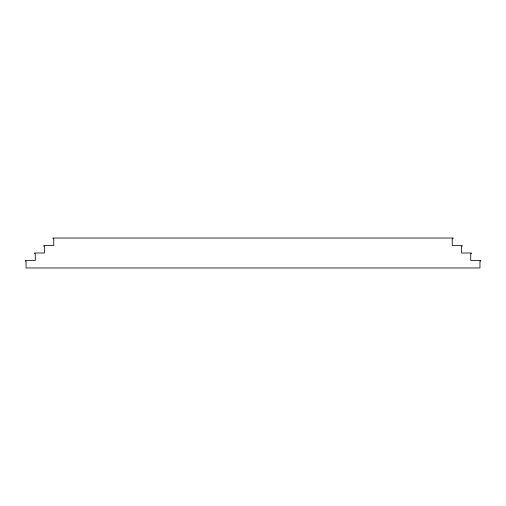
<?xml version="1.0" encoding="UTF-8"?>
<svg xmlns="http://www.w3.org/2000/svg" width="506" height="506" viewBox="0 0 506 506"><rect width="100%" height="100%" fill="white"/><g stroke="black" fill="none" stroke-linecap="round" stroke-linejoin="round"><path stroke-width="0.76" d="M452.978 238.029L53.022 238.029L53.022 238.769L53.762 238.769L53.762 245.511L43.782 245.511L43.782 246.251L44.522 246.251L44.522 253L34.541 253L34.541 253.74L35.281 253.74L35.281 260.489L25.3 260.489L25.3 261.222L26.04 261.222L26.04 267.971L479.96 267.971L479.96 261.222L480.7 261.222L480.7 260.489L470.719 260.489L470.719 253.74L471.459 253.74L471.459 253L461.478 253L461.478 246.251L462.218 246.251L462.218 245.511L452.237 245.511L452.237 238.769L452.978 238.769L452.978 238.029"/></g></svg>
